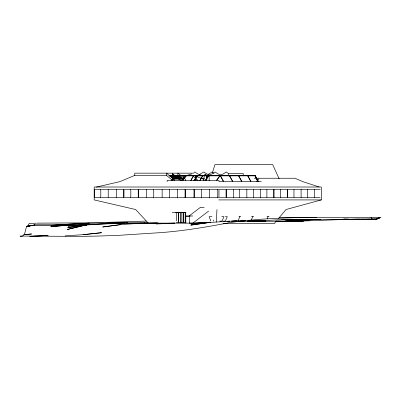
<?xml version="1.0" encoding="UTF-8"?>
<svg xmlns="http://www.w3.org/2000/svg" width="401" height="401" viewBox="0 0 401 401"><rect width="100%" height="100%" fill="white"/><g stroke="black" fill="none" stroke-linecap="round" stroke-linejoin="round"><path stroke-width="0.6" d="M178.29 222.545L178.305 212.655L176.395 212.655L176.38 220.936M178.485 222.545L178.5 212.655L180.851 212.655L180.816 222.545M181.016 222.545L181.031 212.655L183.142 212.655L183.107 222.545M183.322 222.545L183.337 212.655L185.217 212.655L185.187 222.545M185.432 222.545L185.447 212.655M213.487 221.116L213.492 220.014M216.334 222.134L216.971 209.528M203.753 180.721L204.395 174.605L206.149 174.605L206.71 180.109M206.57 180.766L207.257 175.648M212.375 172.836L214.946 164.605L272.7 164.605L279.146 178.811M89.463 223.136L52.982 225.031L34.556 225.031L26.661 226.475C25.068 229.868 25.559 237.016 20.351 236.334L20.05 236.054L81.739 236.395L99.799 236.004L117.854 235.392L153.964 233.051C179.387 231.668 204.61 227.442 229.562 222.63C258.324 218.48 287.427 217.537 316.459 217.452M238.149 220.565L239.868 216.7M251.016 220.565L252.735 216.7M267.086 218.911L268.068 216.7M172.199 180.656L175.036 175.648L171.332 180.656M172.43 180.656L175.267 175.648L254.981 175.648L258.224 181.653L251.076 181.653L247.833 175.648M181.533 180.656L184.365 175.648M181.768 180.656L184.6 175.648M190.625 180.656L193.457 175.648M190.851 180.656L193.688 175.648M199.738 180.656L202.575 175.648M199.989 180.656L202.821 175.648M376.604 218.771L379.095 218.695L379.837 217.462L380.208 217.452M171.628 180.656L175.332 175.648M182.425 180.656L186.129 175.648M182.726 180.656L186.425 175.648M193.833 180.656L197.538 175.648M194.109 180.656L197.813 175.648M204.946 180.656L208.65 175.648M205.232 180.656L208.936 175.648M216.224 180.656L219.928 175.648M216.515 180.656L220.219 175.648L223.462 181.653L219.006 181.653L219.006 180.415L167.152 180.415L167.152 181.653M26.877 226.46L34.556 225.031L26.661 226.475M256.76 181.653L258.941 178.776M27.032 226.249L27.619 225.953L29.258 223.417L36.16 223.192M278.53 218.425L286.038 209.528L321.296 199.919L321.296 187.011L94.185 187.011L94.185 199.919L135.623 209.528L147.939 222.73M193.999 172.535L194.706 171.994L198.485 174.3L201.868 175.357M208.64 211.066L192.876 223.121L189.558 223.136M189.102 215.984L200.47 207.317L204.244 207.317M191.728 173.924L186.665 175.503M207.918 174.615L212.069 171.994L214.029 173.488M199.192 174.635L203.803 171.994L206.004 173.503L209.257 174.921M220.75 174.921L223.227 173.924L226.219 171.994L228.42 173.503M209.467 174.926L211.974 173.929L215.011 171.994L218.049 173.929L220.56 174.926M96.33 187.092L119.809 181.653L134.21 175.628L166.741 175.628L172.766 180.525M219.026 175.357L216.375 175.648M207.718 175.357L205.934 175.598M27.248 226.249L34.927 225.031M121.122 224.57L102.696 227.001L120.751 224.595L139.548 223.327L157.974 223.136M83.157 234.68L101.583 232.7L83.528 234.655L65.102 235.883M139.548 223.327L139.177 223.367L157.603 223.136M209.543 222.465L191.117 224.239L209.172 222.49L190.746 225.121L208.801 222.515L244.911 220.274M68.812 225.031L50.757 226.725L69.183 225.031L68.812 225.031L86.867 224.961L68.441 225.532L86.496 224.986L68.07 226.109L86.125 225.011L67.699 227.648L85.754 225.041L104.18 223.803L122.235 223.136M24.06 234.635L31.589 233.994L23.91 234.645M148.109 223.046L144.004 223.136L148.305 223.061M203.117 175.648L203.939 175.593M191.488 223.588L209.913 222.44M344.94 219.146L341.868 219.332L346.228 219.152M193.984 175.648L194.871 175.598M69.183 225.031L51.127 226.029C74.631 224.906 98.13 224.38 121.633 223.212L106.034 223.442L122.004 223.177M191.858 223.322L210.284 222.415L192.229 223.136L88.721 223.136L52.24 225.041L34.185 225.056M29.734 236.384L48.16 235.477L30.105 236.339M156.119 223.994L174.545 223.136M303.161 220.425L284.735 221.242L302.79 220.039L320.845 219.347M341.497 219.347L346.409 219.141M109.378 223.136L127.433 222.51L109.007 223.136M289.773 221.146L285.477 221.232C315.963 221.247 346.364 218.455 376.865 219.267L378.349 217.563L379.095 218.695M262.079 220.75L247.136 221.242L265.562 220.911L247.507 221.242L265.933 221.202M263.327 220.71L265.191 220.65M364.153 219.152L342.609 219.317L348.835 219.141M146.23 221.086L92.065 222.846L36.787 223.136M229.718 221.217L227.227 221.287L229.683 221.282M232.209 221.151L236.565 221.036M240.926 220.921L245.282 220.801L240.981 220.921M226.856 221.312L229.928 221.227M231.156 221.192L236.685 221.041M342.238 219.307L348.384 219.141M156.49 223.507L174.916 223.136M291.006 221.121L303.903 220.866L291.452 221.111M319.732 219.347L301.677 219.678L320.103 219.347L302.048 220.019L320.474 219.347L284.364 221.242L247.878 221.242M288.961 221.157L275.883 221.232M337.271 219.417L340.384 219.367M122.846 223.156L124.089 223.136M337.682 219.397L340.755 219.347M123.232 223.156L124.46 223.136M370.479 219.146L358.81 219.347L376.865 219.267L281.763 219.542M371.707 219.126L377.236 219.031L371.632 219.126M359.181 219.347L370.389 219.152M138.806 223.392L156.861 223.136M285.106 221.227L303.532 221.006M341.126 219.347L359.552 219.172M108.636 223.136L127.062 222.936M301.306 219.347C280.058 218.866 258.921 221.713 237.668 221.262M339.642 219.447L357.697 219.347L339.271 219.392L357.326 219.347M126.32 223.136L144.746 223.031M139.919 223.217L158.345 223.136M275.677 221.242L281.271 221.227L276.159 221.237L274.896 222.73L274.896 223.397L223.036 223.397M275.632 221.207L286.219 221.162M337.632 219.327L358.439 219.347M106.405 223.182L124.831 223.136M125.949 223.136L144.375 223.106M193.758 173.162L134.756 173.162L134.756 175.628M205.437 174.851L205.828 174.851M169.127 175.628L178.786 175.628M180.681 175.628L194.3 175.628L203.944 179.422M169.021 175.758L179.282 175.758M175.036 175.839L255.231 175.839M169.623 176.174L179.884 176.174M170.23 176.6L180.515 176.6M170.741 177.021L181.001 177.021M171.252 177.448L181.513 177.448M171.663 177.864L181.924 177.864M172.736 178.29L182.395 178.29M200.42 178.244L204.39 178.244M254.239 178.244L294.986 178.244L302.825 181.653L319.191 186.986M173.237 178.706L182.891 178.706M173.132 179.132L183.392 179.132M261.277 181.653L258.475 181.653L255.231 175.648L258.033 181.653M94.185 189.287L94.596 189.287L94.596 197.643L94.185 197.643M95.142 189.287L101.057 189.287M101.613 189.287L108.481 189.287M109.042 189.287L116.551 189.287M117.112 189.287L123.979 189.287L123.979 197.643L117.112 197.643M124.536 189.287L131.077 189.287M131.638 189.287L138.5 189.287L138.5 197.643L131.638 197.643M139.062 189.287L146.576 189.287M147.132 189.287L153.999 189.287M154.56 189.287L162.41 189.287M162.971 189.287L169.834 189.287M170.395 189.287L177.909 189.287M178.465 189.287L185.332 189.287L185.332 197.643L178.465 197.643M185.889 189.287L194.274 189.287L194.274 197.643L185.889 197.643M194.831 189.287L201.698 189.287M202.259 189.287L209.768 189.287M210.33 189.287L218.014 189.287M218.705 189.287L218.966 189.287L218.966 197.643L218.705 197.643M219.482 189.287L225.517 189.287M232.77 189.287L226.054 189.287L226.054 197.643L232.77 197.643M233.181 189.287L238.926 189.287M239.462 189.287L246.179 189.287M246.59 189.287L252.685 189.287M253.221 189.287L259.933 189.287M260.344 189.287L266.094 189.287M266.63 189.287L273.347 189.287M279.768 189.287L273.758 189.287L273.758 197.643L279.768 197.643M280.304 189.287L287.016 189.287M293.176 189.287L287.427 189.287L287.427 197.643L293.176 197.643M293.712 189.287L300.429 189.287M300.84 189.287L306.78 189.287M307.316 189.287L314.028 189.287M314.439 189.287L320.188 189.287M95.142 197.643L101.057 197.643M101.613 197.643L108.481 197.643M109.042 197.643L116.551 197.643M124.536 197.643L131.077 197.643M139.062 197.643L146.576 197.643M147.132 197.643L153.999 197.643M154.56 197.643L162.41 197.643M162.971 197.643L169.834 197.643M170.395 197.643L177.909 197.643M194.831 197.643L201.698 197.643M202.259 197.643L209.768 197.643M210.33 197.643L218.014 197.643M219.482 197.643L225.517 197.643M233.181 197.643L238.926 197.643M239.462 197.643L246.179 197.643M246.59 197.643L252.685 197.643M253.221 197.643L259.933 197.643M260.344 197.643L266.094 197.643M266.63 197.643L273.347 197.643M280.304 197.643L287.016 197.643M293.712 197.643L300.429 197.643M300.84 197.643L306.78 197.643M307.316 197.643L314.028 197.643M314.439 197.643L320.188 197.643M218.705 199.919L321.296 199.919M172.164 212.455L186.109 212.455M192.876 215.984L185.783 215.984L185.783 223.136M186.009 216.229L190.039 216.229M211.923 216.7L209.127 216.7L210.866 221.116M221.743 216.7L223.964 216.7L221.999 221.116L219.778 221.116M225.327 216.7L227.302 216.7L225.337 221.116L223.362 221.116M238.901 216.7L240.876 216.7M251.487 216.7L253.748 216.7M266.996 216.7L269.076 216.7M279.467 217.452L380.95 217.452M335.933 219.347L373.156 219.347M372.785 219.332L354.359 219.347L372.414 219.257L372.043 219.172L371.301 217.492L370.93 217.452M176.209 222.73L186.074 222.73M175.608 212.455L176.25 212.455M203.623 175.598L204.51 175.648M193.929 177.077L198.154 180.51M172.44 173.733L180.801 180.52M172.38 173.758L180.42 180.29M247.587 175.648L250.831 181.653L241.943 181.653L238.695 175.648M238.47 175.648L241.713 181.653L232.856 181.653L229.613 175.648M229.377 175.648L232.62 181.653L223.698 181.653L220.45 175.648M254.941 175.648L257.743 181.653M314.69 189.287L314.69 197.643M307.562 189.287L307.562 197.643M301.086 189.287L301.086 197.643M293.963 189.287L293.963 197.643M287.677 189.287L287.677 197.643M280.555 189.287L280.555 197.643M274.003 189.287L274.003 197.643M266.881 189.287L266.881 197.643M260.595 189.287L260.595 197.643M253.472 189.287L253.472 197.643M246.841 189.287L246.841 197.643M243.222 175.839L243.222 173.433L228.695 173.433L228.695 175.839M239.713 189.287L239.713 197.643M233.427 189.287L233.427 197.643M226.304 189.287L226.304 197.643M217.753 189.287L217.753 197.643M209.507 189.287L209.507 197.643M209.167 175.839L209.167 180.756M206.781 175.648L206.781 179.904M201.432 189.287L201.432 197.643M195.949 175.839L195.949 180.811M195.417 175.648L195.417 180.811M194.009 189.287L194.009 197.643M189.372 216.229L189.372 223.136M185.623 180.63L185.623 179.427L177.909 173.162L177.909 175.628M185.067 189.287L185.067 197.643M177.643 189.287L177.643 197.643M174.154 180.63L174.154 179.427L166.445 173.162L166.445 175.628M172.49 173.813L172.49 175.628M172.455 173.813L172.455 175.628M169.573 189.287L169.573 197.643M162.149 189.287L162.149 197.643M153.738 189.287L153.738 197.643M146.31 189.287L146.31 197.643M138.24 189.287L138.24 197.643M130.816 189.287L130.816 197.643M123.714 189.287L123.714 197.643M116.29 189.287L116.29 197.643M108.22 189.287L108.22 197.643M100.791 189.287L100.791 197.643M85.754 225.041L67.328 229.467L85.754 225.041"/></g></svg>
